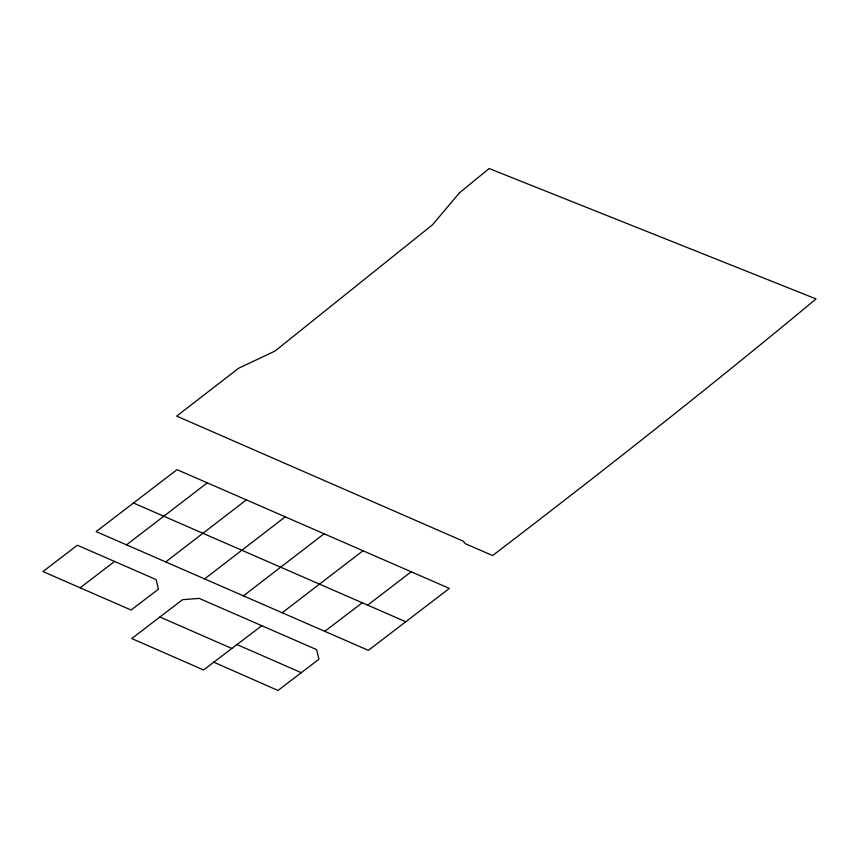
<?xml version="1.0" encoding="UTF-8"?>
<svg xmlns="http://www.w3.org/2000/svg" width="859" height="859" viewBox="0 0 859 859"><rect width="100%" height="100%" fill="white"/><g stroke="black" fill="none" stroke-linecap="round" stroke-linejoin="round"><path stroke-width="1.29" d="M213.719 662.149L277.994 690.464L318.947 659.207L316.617 649.619L199.148 598.369L182.516 599.7L131.738 638.548L203.562 669.956L261.78 625.717M204.603 578.891L285.252 516.85M165.712 561.915L246.361 499.874L449.343 588.415L368.371 650.349L96.144 531.592L177.029 469.658L246.361 499.874M243.441 595.835L324.111 533.783M126.541 544.831L207.287 482.855M282.192 612.757L363.003 550.759M367.684 605.123L411.214 571.772M80.177 587.771L114.58 561.464L156.102 579.578L158.453 589.177L131.094 610.019L42.95 571.568L77.353 545.229L114.58 561.464M324.756 631.333L362.273 602.771M133.521 503.03L405.759 621.744M159.924 617.02L231.79 648.427M236.848 644.497L301.294 672.683M459.501 192.792L432.528 224.779L274.934 351.106L238.652 368.221L176.675 416.11L463.226 541.17L465.385 543.758L492.626 555.537C601.987 471.978 710.168 386.851 816.05 298.921L489.136 168.536L459.501 192.792"/></g></svg>
